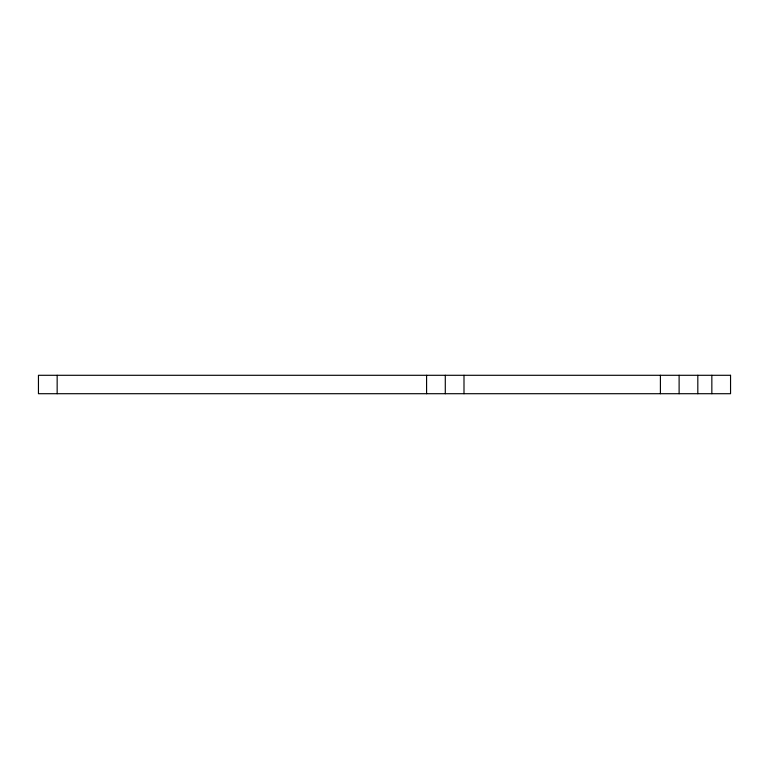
<?xml version="1.0" encoding="UTF-8"?>
<svg xmlns="http://www.w3.org/2000/svg" width="769" height="769" viewBox="0 0 769 769"><rect width="100%" height="100%" fill="white"/><g stroke="black" fill="none" stroke-linecap="round" stroke-linejoin="round"><path stroke-width="1.15" d="M711.844 375.291L711.844 393.709M697.819 375.291L697.819 393.709M679.114 375.291L679.114 393.709M660.408 375.291L660.408 393.709M463.995 375.291L463.995 393.709M445.289 375.291L445.289 393.709M426.584 375.291L426.584 393.709M57.156 375.291L57.156 393.709M730.55 375.291L38.45 375.291L38.45 393.709L730.55 393.709L730.55 375.291"/></g></svg>
